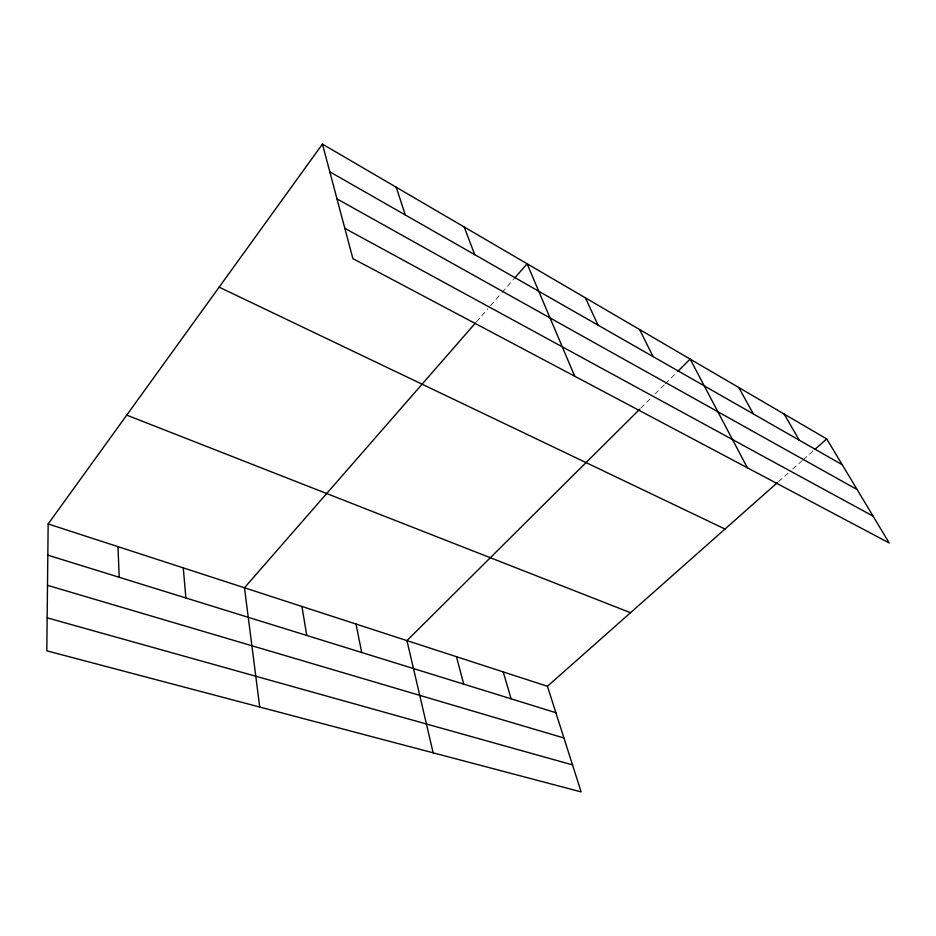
<?xml version="1.0" encoding="UTF-8"?>
<svg xmlns="http://www.w3.org/2000/svg" width="936" height="936" viewBox="0 0 936 936"><rect width="100%" height="100%" fill="white"/><g stroke="black" fill="none" stroke-linecap="round" stroke-linejoin="round"><path stroke-width="0.7" stroke-dasharray="4.68 3.51" d="M476.412 321.902L487.761 308.892M490.593 305.651L501.169 293.518M502.129 292.418L513.665 279.197M640.832 408.119L651.035 397.975M655.13 393.916L664.396 384.696M665.426 383.666L676.763 372.411M778.495 481.654L788.334 472.937M792.675 469.088L802.257 460.617M803.322 459.67L813.957 450.251"/><path stroke-width="1.4" d="M48.157 523.949L46.8 650.824L581.139 791.903L547.443 686.287L48.157 523.949L322.44 144.097L826.722 438.937L889.2 542.985L352.872 258.593L322.44 144.097M475.465 322.99L244.471 587.773L259.728 707.043M514.625 278.097L527.12 263.776L574.727 376.237M639.814 409.126L406.949 640.61L433.157 752.837M677.793 371.381L690.148 359.096L747.337 467.754M547.443 686.287L777.407 482.625M815.022 449.303L826.722 438.937M47.151 617.83L572.516 764.887M47.502 585.339L563.928 737.966M47.818 555.153L555.867 712.705M126.746 415.116L630.513 612.717M219.153 287.153L724.99 529.039M344.834 228.349L873.077 516.145M337.007 198.877L857.119 489.563M329.811 171.814L842.213 464.736M784.169 414.063L799.285 440.201M738.75 387.504L753.398 413.969M639.627 329.554L653.047 356.593M585.421 297.859L598.034 325.143M464.244 227.015L474.716 254.65M396.244 187.247L405.3 214.964M503.229 671.908L511.103 698.818M456.475 656.709L463.718 684.122M355.996 624.043L361.717 652.497M301.93 606.458L306.751 635.45M183.28 567.883L185.866 597.964M117.983 546.647L119.211 577.29"/></g></svg>
